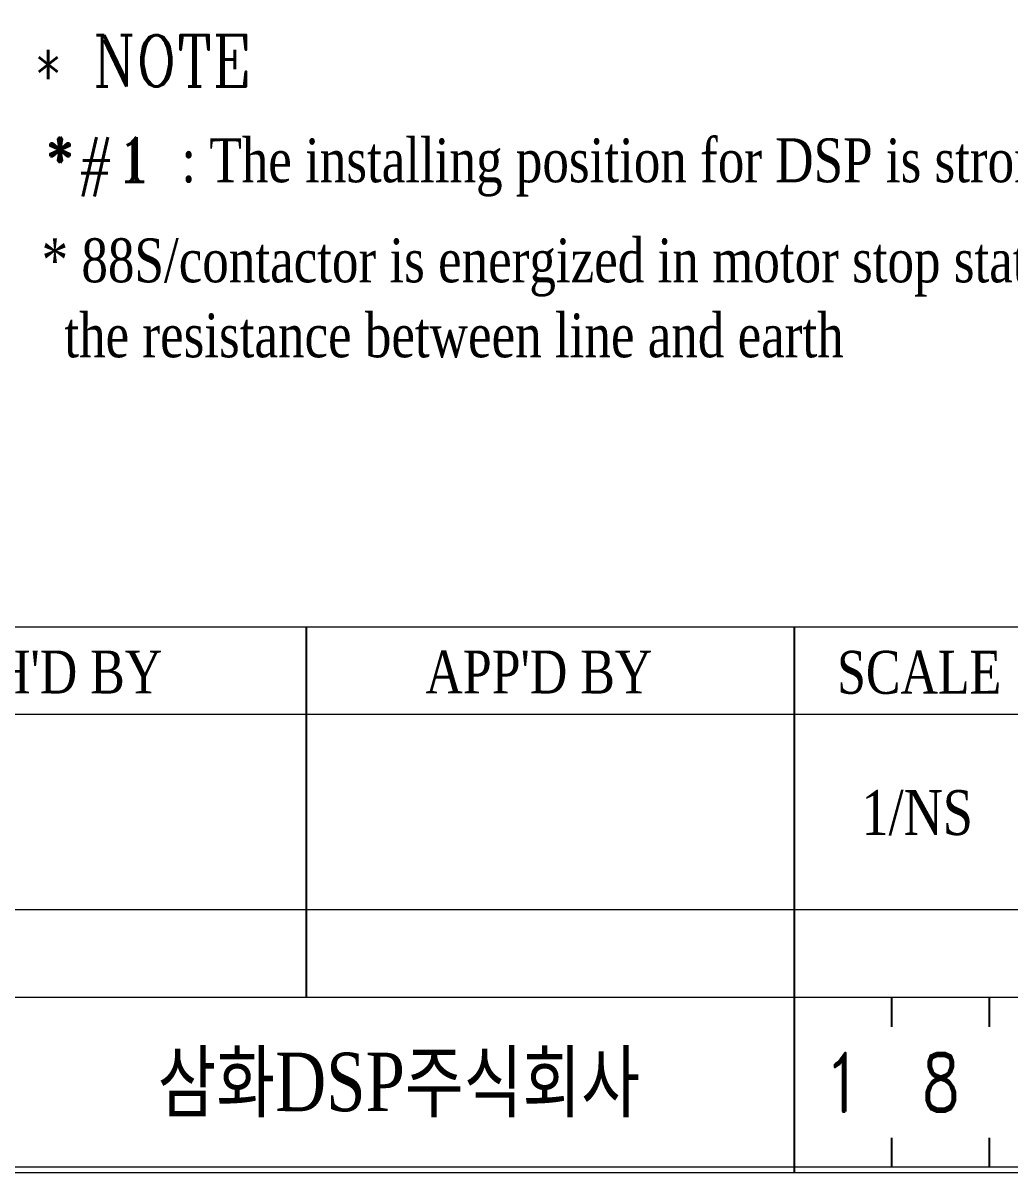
# Model space of a CAD drawing. Header units: millimetres. Extents: x 107 to 2900, y 85 to 3996.
# Drawn here: x 1497.4 to 1606.6, y 2639.8 to 2767.1 of the extents above; entities that cross this region are included whole.
import ezdxf
from ezdxf.enums import TextEntityAlignment as Align

# ---------------------------------------------------------------- set-up
doc = ezdxf.new("R2010")
doc.units = ezdxf.units.MM
doc.layers.add('40', color=4, linetype='Continuous')
doc.layers.add('70', color=7, linetype='Continuous')
doc.styles.add('ROMANC', font='ROMANC.SHX', dxfattribs={"width": 0.85})
doc.styles.add('SD', font='ROMAND.shx', dxfattribs={"width": 0.8})
doc.styles.add('SS', font='batang.ttc', dxfattribs={"width": 0.8})
doc.styles.add('STYLE2', font='romant.shx')

msp = doc.modelspace()

# ---------------------------------------------------------------- linework, layer by layer
at = {"layer": '40', "color": 0}
for p, q in [((1528.769, 2659.196), (1528.769, 2700.224)), ((1582.754, 2639.762), (1582.754, 2700.224)), ((1593.551, 2655.957), (1593.551, 2659.196)), ((1604.347, 2655.957), (1604.347, 2659.196)), ((1593.551, 2640.41), (1593.551, 2643.649)), ((1604.347, 2640.41), (1604.347, 2643.649))]:
    msp.add_line(p, q, dxfattribs=at)
at = {"layer": '40', "color": 0, "lineweight": 13}
for p, q in [((1744.707, 2690.507), (1420.801, 2690.507)), ((1744.275, 2668.913), (1420.801, 2668.913)), ((1744.275, 2659.196), (1420.801, 2659.196))]:
    msp.add_line(p, q, dxfattribs=at)
at = {"layer": '70', "color": 0, "lineweight": 13}
msp.add_line((924.146, 2700.224), (1744.707, 2700.224), dxfattribs=at)
for points in [[(1744.707, 2639.762), (924.146, 2639.762), (924.146, 3222.792), (1744.707, 3222.792)], [(1744.059, 2640.41), (924.794, 2640.41), (924.794, 3222.144), (1744.059, 3222.144)]]:
    msp.add_lwpolyline(points, close=True, dxfattribs=at)

# ---------------------------------------------------------------- texts
at = {"color": 7, "style": 'ROMANC', "width": 0.85}
msp.add_text('* NOTE', height=5.6712, dxfattribs=at).set_placement((1498.504, 2760.056))
at = {"color": 6, "style": 'STYLE2'}
msp.add_text('*#1', height=4.9406, dxfattribs=at).set_placement((1499.786, 2749.495))
at = {"color": 0, "style": 'SS', "width": 0.8}
for s, height, p in [(': The installing position for DSP is strongly required just like this diagram', 4.86, (1514.904, 2749.441)), (' * 88S/contactor is energized in motor stop state in order to measure', 4.86, (1497.975, 2738.363)), ('    the resistance between line and earth', 4.86, (1496.085, 2730.065)), ('삼화DSP주식회사', 6.4781, (1512.281, 2646.609))]:
    msp.add_text(s, height=height, dxfattribs=at).set_placement(p)
at = {"color": 0, "style": 'SD', "width": 0.8}
for s, p in [('1', (1588.152, 2649.803)), ('8', (1598.949, 2649.803))]:
    msp.add_text(s, height=6.478, dxfattribs=at).set_placement(p, align=Align.MIDDLE)
at = {"layer": '40', "color": 0, "style": 'SS', "width": 0.8}
for s, height, p in [("CH'D BY", 4.7506, (1501.518, 2692.849)), ("APP'D BY", 4.7506, (1554.475, 2692.849)), ('SCALE', 4.7506, (1596.56, 2692.818)), ('1/NS', 4.9666, (1596.341, 2677.18))]:
    msp.add_text(s, height=height, dxfattribs=at).set_placement(p, align=Align.CENTER)

doc.saveas('drawing.dxf')
